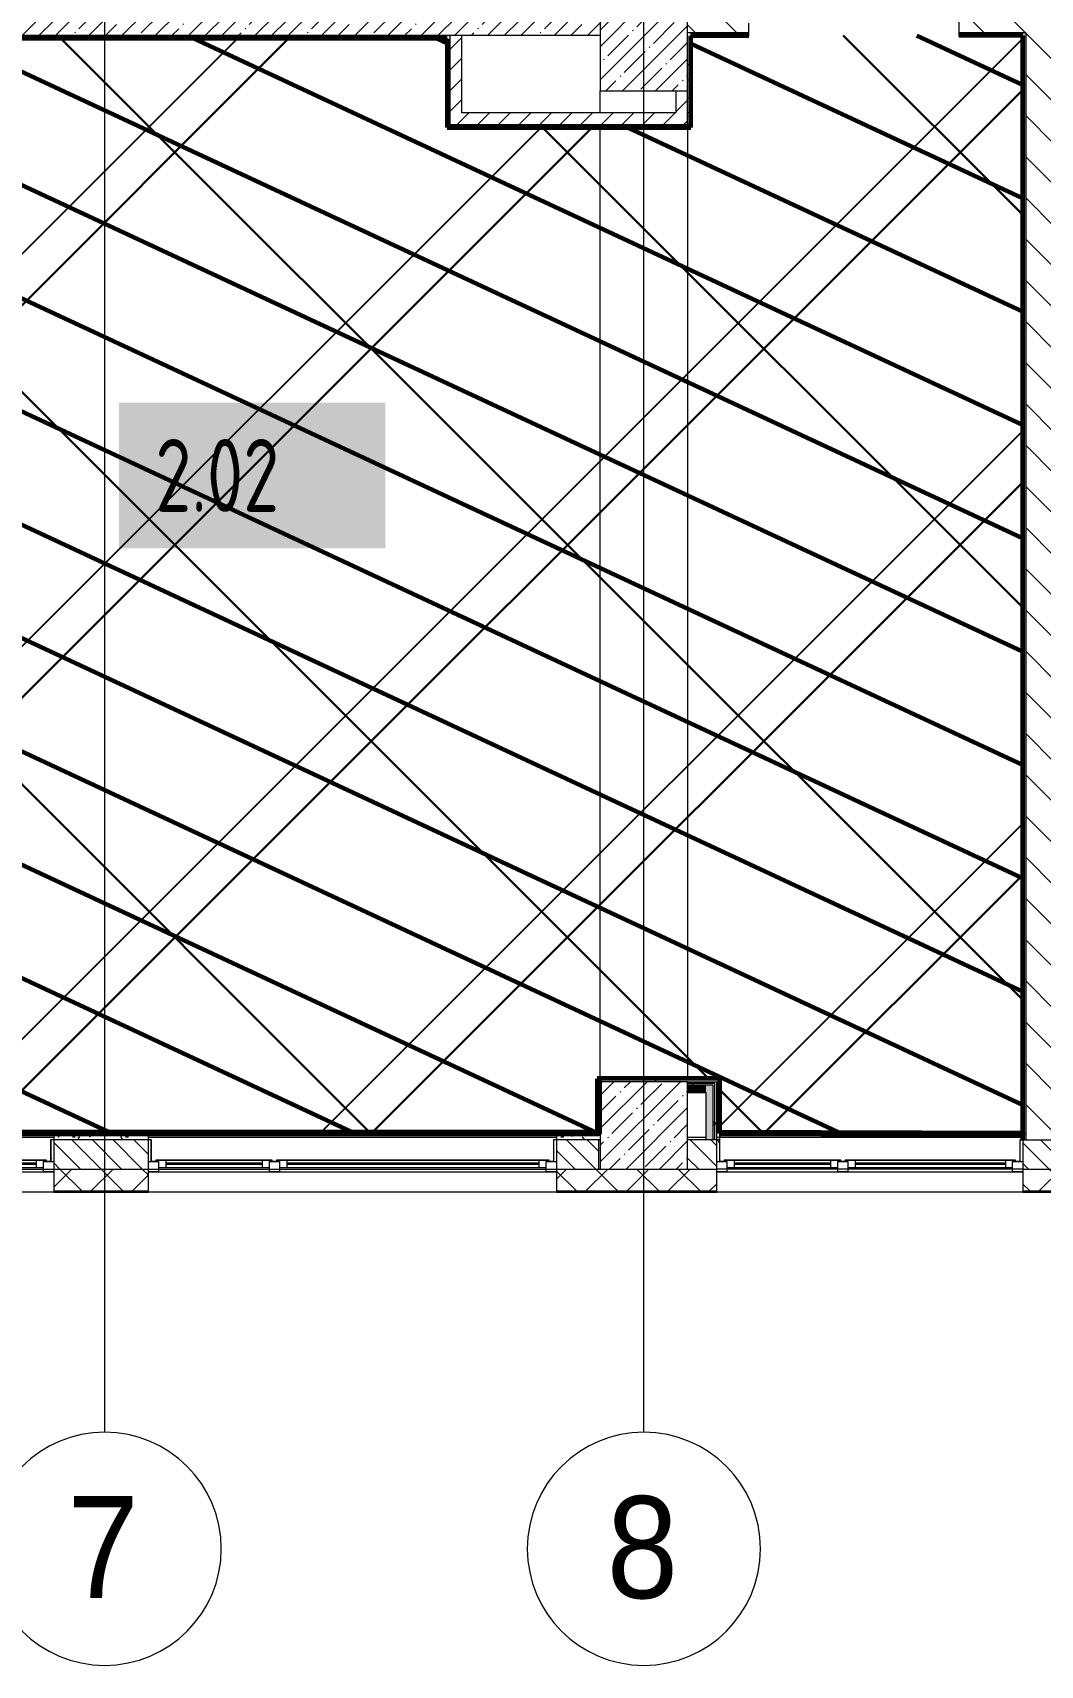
# Model space of a CAD drawing. Header units: millimetres. Extents: x -164500 to 426394, y -51911 to 102118.
# Drawn here: x 166788 to 173702, y -3507 to 7700 of the extents above; entities that cross this region are included whole.
import ezdxf

# ---------------------------------------------------------------- set-up
doc = ezdxf.new("R2010")
doc.units = ezdxf.units.MM
doc.linetypes.add('Осевая', pattern=[6350, 1270, -952.5, 3175, -952.5])
for name, color, linetype, lineweight in [('0) шлифовка', 5, 'Continuous', 60), ('1.4) Плинтус ПЛ-4', 6, 'Continuous', 60), ('5.3) Л-7 Линолеум 4 вып', 230, 'Continuous', 30), ('7.7) Плинтус', 222, 'Continuous', 90), ('A-FLOR', 7, 'Continuous', 9), ('A-GLAZ', 7, 'Continuous', 9), ('A-GLAZ-1', 7, 'Continuous', 5), ('A-WALL', 7, 'Continuous', 5), ('I-WALL', 7, 'Continuous', 5), ('S-COLS', 7, 'Continuous', 9), ('S-COLS-1', 7, 'Continuous', 5), ('Оси', 7, 'Continuous', 9), ('Оси-1', 7, 'Continuous', 20), ('Оси-2', 7, 'Осевая', 9)]:
    doc.layers.add(name, color=color, linetype=linetype, lineweight=lineweight)
for name, color, linetype in [('2) защита вин плитк', 6, 'Continuous'), ('3.1) Наливной пол', 3, 'Continuous'), ('3.2.3) Нал-ой пол 4 вып', 3, 'Continuous')]:
    doc.layers.add(name, color=color, linetype=linetype)
doc.layers.add('A-WALL-1', color=9, linetype='Continuous', lineweight=5, true_color=0x808080)
doc.layers.add('A-WALL-FNSH-1', color=9, linetype='Continuous', lineweight=5, true_color=0x808080)
doc.styles.add('Arial', font='arial.ttf', dxfattribs={"width": 0.9, "height": 700})
doc.styles.add('СПДС', font='ГОСТ тип А.ttf', dxfattribs={"width": 0.9})
pattern_1 = [(135, (148772.12, -0.94), (-141.4214, -141.4214), [])]
pattern_2 = [(45, (148772.12, -0.94), (-70.71068, 70.71068), [])]
pattern_3 = [(135, (148772.12, -0.94), (-70.71068, -70.71068), [])]
pattern_4 = [(0, (148772.123, -0.94), (243.84, 60.96), [20.117, -162.763, 20.117, -162.763, -975.36]), (0, (148772.123, -0.94), (243.84, 60.96), [-365.76, 20.117, -345.643, 20.117, -162.763, -426.72]), (0, (148772.123, -0.94), (243.84, 60.96), [-914.4, 20.117, -101.803, 20.117, -284.683]), (120, (148863.563, 29.54), (-174.71291, 180.69163), [20.117, -162.763, 20.117, -162.763, -975.36]), (120, (148863.563, 29.54), (-174.71291, 180.69163), [-365.76, 20.117, -345.643, 20.117, -162.763, -426.72]), (120, (148863.563, 29.54), (-174.71291, 180.69163), [-914.4, 20.117, -101.803, 20.117, -284.683]), (240, (148894.043, 151.46), (-69.12709, -241.65163), [20.117, -162.763, 20.117, -162.763, -975.36]), (240, (148894.043, 151.46), (-69.12709, -241.65163), [-365.76, 20.117, -345.643, 20.117, -162.763, -426.72]), (240, (148894.043, 151.46), (-69.12709, -241.65163), [-914.4, 20.117, -101.803, 20.117, -284.683])]
pattern_5 = [(45, (148772.12, -0.94), (-212.132, 212.132), []), (135, (148772.12, -0.94), (-212.132, -212.132), [])]
pattern_6 = [(45, (148903.1, 14959), (-1347.04, 1347.04), [])]

# ---------------------------------------------------------------- blocks, each defined once
blk = doc.blocks.new('120_Окно_СКБ_2Ст - 120_Окно_СКБ_2Ст 2800х2500_створка_-22445922-Объем проектирования 2 этажа')
at = {"layer": 'A-GLAZ'}
for p, q in [((-1400, -127), (-1400, -57)), ((-1400, -57), (-1330, -57)), ((-1330, -57), (-1330, -127)), ((500, -87), (-1330, -87)), ((-1330, -87), (-1330, -127)), ((-1280, -137), (-1280, -87)), ((450, -137), (450, -87)), ((500, -127), (500, -57)), ((500, -57), (570, -57)), ((500, -127), (500, -87)), ((570, -57), (570, -127)), ((1330, -87), (570, -87)), ((570, -87), (570, -127)), ((620, -137), (620, -87)), ((1280, -137), (1280, -87)), ((1330, -127), (1330, -57)), ((1330, -57), (1400, -57)), ((1330, -127), (1330, -87)), ((1400, -57), (1400, -127)), ((-1330, -127), (-1400, -127)), ((-1330, -127), (-1350, -127)), ((-1350, -127), (-1350, -137)), ((-1350, -137), (520, -137)), ((520, -137), (-1350, -137)), ((570, -127), (500, -127)), ((520, -127), (500, -127)), ((520, -137), (520, -127)), ((570, -127), (550, -127)), ((550, -127), (550, -137)), ((550, -137), (1350, -137)), ((1350, -137), (550, -137)), ((1400, -127), (1330, -127)), ((1350, -127), (1330, -127)), ((1350, -137), (1350, -127))]:
    blk.add_line(p, q, dxfattribs=at)
at = {"layer": 'A-GLAZ-1'}
for p, q in [((1400, -57), (-1400, -57)), ((-1280, -107), (450, -107)), ((620, -107), (1280, -107)), ((-1380, -127), (-1350, -127)), ((450, -117), (-1280, -117)), ((520, -127), (550, -127)), ((1280, -117), (620, -117)), ((1350, -127), (1380, -127))]:
    blk.add_line(p, q, dxfattribs=at)
blk = doc.blocks.new('120_Окно_СКБ_1Ст - 120_Окно_СКБ_1Ст 900х2500_h_-V407-Объем проектирования 2 этажа')
at = {"layer": 'A-GLAZ'}
for p, q in [((-450, -127), (-450, -57)), ((-450, -57), (-380, -57)), ((-380, -57), (-380, -127)), ((380, -87), (-380, -87)), ((-380, -87), (-380, -127)), ((-330, -137), (-330, -87)), ((330, -137), (330, -87)), ((380, -127), (380, -57)), ((380, -57), (450, -57)), ((380, -127), (380, -87)), ((450, -57), (450, -127)), ((-380, -127), (-450, -127)), ((-380, -127), (-400, -127)), ((-400, -127), (-400, -137)), ((-400, -137), (400, -137)), ((400, -137), (-400, -137)), ((450, -127), (380, -127)), ((400, -127), (380, -127)), ((400, -137), (400, -127))]:
    blk.add_line(p, q, dxfattribs=at)
at = {"layer": 'A-GLAZ-1'}
for p, q in [((450, -57), (-450, -57)), ((-330, -107), (330, -107)), ((-430, -127), (-400, -127)), ((330, -117), (-330, -117)), ((400, -127), (450, -127))]:
    blk.add_line(p, q, dxfattribs=at)
blk = doc.blocks.new('120_Окно_СКБ_2Ст - 120_Окно_СКБ_2Ст 2100х2400 _мал створка справа_-22446225-Объем проектирования 2 этажа')
at = {"layer": 'A-GLAZ'}
for p, q in [((-1050, -127), (-1050, -57)), ((-1050, -57), (-980, -57)), ((-980, -57), (-980, -127)), ((150, -87), (-980, -87)), ((-980, -87), (-980, -127)), ((-930, -137), (-930, -87)), ((100, -137), (100, -87)), ((150, -127), (150, -57)), ((150, -57), (220, -57)), ((150, -127), (150, -87)), ((220, -57), (220, -127)), ((980, -87), (220, -87)), ((220, -87), (220, -127)), ((270, -137), (270, -87)), ((930, -137), (930, -87)), ((980, -127), (980, -57)), ((980, -57), (1050, -57)), ((980, -127), (980, -87)), ((1050, -57), (1050, -127)), ((-980, -127), (-1050, -127)), ((-980, -127), (-1000, -127)), ((-1000, -127), (-1000, -137)), ((-1000, -137), (170, -137)), ((170, -137), (-1000, -137)), ((220, -127), (150, -127)), ((170, -127), (150, -127)), ((170, -137), (170, -127)), ((220, -127), (200, -127)), ((200, -127), (200, -137)), ((200, -137), (1000, -137)), ((1000, -137), (200, -137)), ((1050, -127), (980, -127)), ((1000, -127), (980, -127)), ((1000, -137), (1000, -127))]:
    blk.add_line(p, q, dxfattribs=at)
at = {"layer": 'A-GLAZ-1'}
for p, q in [((1050, -57), (-1050, -57)), ((-930, -107), (100, -107)), ((270, -107), (930, -107)), ((-1030, -127), (-1000, -127)), ((100, -117), (-930, -117)), ((170, -127), (200, -127)), ((930, -117), (270, -117)), ((1000, -127), (1030, -127))]:
    blk.add_line(p, q, dxfattribs=at)
blk = doc.blocks.new('BSC_Колонна _Прямоугольная - 600х600-V408-Объем проектирования 2 этажа')
at = {"layer": 'S-COLS-1'}
h = blk.add_hatch(dxfattribs=at)
h.set_pattern_fill('FP_155', color=256, style=0, pattern_type=2)
h.set_pattern_definition([(45, (-22210, -7600), (-114.0493, 114.0493), []), (45, (-22095.95, -7600), (-114.0493, 114.0493), [201.613, -40.323, 6.706, -33.617])])
h.paths.add_polyline_path([(300, -300), (300, 300), (-300, 300), (-300, -300)])
for p, q in [((300, 300), (-300, 300)), ((-300, 300), (-300, -300)), ((300, -300), (300, 300)), ((-300, -300), (300, -300))]:
    blk.add_line(p, q, dxfattribs=at)
blk = doc.blocks.new('BSC_Колонна _Прямоугольная - 600х600-V409-Объем проектирования 2 этажа')
at = {"layer": 'S-COLS-1'}
h = blk.add_hatch(dxfattribs=at)
h.set_pattern_fill('FP_156', color=256, style=0, pattern_type=2)
h.set_pattern_definition([(45, (-22210, -200), (-114.0493, 114.0493), []), (45, (-22095.95, -200), (-114.0493, 114.0493), [201.613, -40.323, 6.706, -33.617])])
h.paths.add_polyline_path([(300, -300), (300, 300), (-300, 300), (-300, -300)])
for p, q in [((300, 300), (-300, 300)), ((-300, 300), (-300, -300)), ((300, -300), (300, 300)), ((-300, -300), (300, -300))]:
    blk.add_line(p, q, dxfattribs=at)
blk = doc.blocks.new('Ось сетки - D8-29747960-Объем проектирования 2 этажа')
at = {"layer": 'Оси-1'}
for start, end in [(360, 180), (180, 360)]:
    blk.add_arc((0, 0), 4, start, end, dxfattribs=at)

msp = doc.modelspace()

# ---------------------------------------------------------------- hatches: boundary and pattern name
at = {"layer": '0) шлифовка', "true_color": 0x2776bb}
h = msp.add_hatch(dxfattribs=at)
h.set_pattern_fill('ANSI31', color=152, scale=222, angle=110)
h.set_pattern_definition([(155, (148903.1, 14959), (-297.882, -638.811), [])])
h.paths.add_polyline_path([(164824.123, 7672), (163772.033, 7672), (163772.033, 7679), (161553.123, 7679), (161553.123, 7300), (161553.123, 7279), (161403.123, 7279), (161403.123, 521), (161553.123, 521), (161553.123, 141), (161782.123, 141), (164861.123, 141), (164861.123, 521), (166053.123, 521), (166053.123, 141), (166932.123, 141), (170661.123, 141), (170661.123, 520.5), (170661.123, 521), (171503.123, 521), (171503.123, 141), (173581.123, 141), (173581.123, 150), (173581.123, 7679), (173142.123, 7679), (171702.123, 7680), (171702.123, 7679), (171303.123, 7679), (171303.123, 7049), (169631.123, 7049), (169631.123, 7659), (166053.123, 7659), (166053.123, 7049), (164824.123, 7049)])
at = {"layer": '2) защита вин плитк'}
h = msp.add_hatch(dxfattribs=at)
h.set_pattern_fill('ANSI31', color=256, scale=600)
h.set_pattern_definition(pattern_6)
h.paths.add_polyline_path([(164824.123, 7672), (163772.033, 7672), (163772.033, 7679), (161553.123, 7679), (161553.123, 7300), (161553.123, 7279), (161403.123, 7279), (161403.123, 521), (161553.123, 521), (161553.123, 141), (161782.123, 141), (164861.123, 141), (164861.123, 521), (166053.123, 521), (166053.123, 141), (166932.123, 141), (170661.123, 141), (170661.123, 520.5), (170661.123, 521), (171503.123, 521), (171503.123, 141), (173581.123, 141), (173581.123, 150), (173581.123, 7679), (173142.123, 7679), (171702.123, 7680), (171702.123, 7679), (171303.123, 7679), (171303.123, 7049), (169631.123, 7049), (169631.123, 7659), (166053.123, 7659), (166053.123, 7049), (164824.123, 7049)])
at = {"layer": '3.1) Наливной пол'}
h = msp.add_hatch(dxfattribs=at)
h.set_pattern_fill('ANSI31', color=256, scale=600)
h.set_pattern_definition([(45, (148903.1, 28781), (-1347.04, 1347.04), [])])
h.paths.add_polyline_path([(164824.123, 7670.008), (163772.033, 7670.008), (163772.033, 7677.008), (161553.123, 7677.008), (161553.123, 7298.008), (161553.123, 7277.008), (161403.123, 7277.008), (161403.123, 519.008), (161553.123, 519.008), (161553.123, 139.008), (161782.123, 139.008), (164861.123, 139.008), (164861.123, 519.008), (166053.123, 519.008), (166053.123, 139.008), (166932.123, 139.008), (170661.123, 139.008), (170661.123, 518.508), (170661.123, 519.008), (171503.123, 519.008), (171503.123, 139.008), (173581.123, 139.008), (173581.123, 148.008), (173581.123, 7677.008), (173142.123, 7677.008), (171702.123, 7678.008), (171702.123, 7677.008), (171303.123, 7677.008), (171303.123, 7047.008), (169631.123, 7047.008), (169631.123, 7657.008), (166053.123, 7657.008), (166053.123, 7047.008), (164824.123, 7047.008)])
at = {"layer": '3.2.3) Нал-ой пол 4 вып'}
h = msp.add_hatch(dxfattribs=at)
h.set_pattern_fill('ANSI31', color=256, scale=600)
h.set_pattern_definition(pattern_6)
h.paths.add_polyline_path([(164824.123, 7672), (163772.033, 7672), (163772.033, 7679), (161553.123, 7679), (161553.123, 7300), (161553.123, 7279), (161403.123, 7279), (161403.123, 521), (161553.123, 521), (161553.123, 141), (161782.123, 141), (164861.123, 141), (164861.123, 521), (166053.123, 521), (166053.123, 141), (166932.123, 141), (170661.123, 141), (170661.123, 520.5), (170661.123, 521), (171503.123, 521), (171503.123, 141), (173581.123, 141), (173581.123, 150), (173581.123, 7679), (173142.123, 7679), (171702.123, 7680), (171702.123, 7679), (171303.123, 7679), (171303.123, 7049), (169631.123, 7049), (169631.123, 7659), (166053.123, 7659), (166053.123, 7049), (164824.123, 7049)])
at = {"layer": '5.3) Л-7 Линолеум 4 вып'}
h = msp.add_hatch(dxfattribs=at)
h.set_pattern_fill('ANSI37', color=256, scale=600)
h.set_pattern_definition([(45, (148903.1, 14959), (-1347.04, 1347.04), []), (135, (148903.1, 14959), (-1347.04, -1347.04), [])])
h.paths.add_polyline_path([(164824.123, 7672), (163772.033, 7672), (163772.033, 7679), (161553.123, 7679), (161553.123, 7300), (161553.123, 7279), (161403.123, 7279), (161403.123, 521), (161553.123, 521), (161553.123, 141), (161782.123, 141), (164861.123, 141), (164861.123, 521), (166053.123, 521), (166053.123, 141), (166932.123, 141), (170661.123, 141), (170661.123, 520.5), (170661.123, 521), (171503.123, 521), (171503.123, 141), (173581.123, 141), (173581.123, 150), (173581.123, 7679), (173142.123, 7679), (171702.123, 7680), (171702.123, 7679), (171303.123, 7679), (171303.123, 7049), (169631.123, 7049), (169631.123, 7659), (166053.123, 7659), (166053.123, 7049), (164824.123, 7049)])
at = {"layer": 'A-WALL'}
h = msp.add_hatch(dxfattribs=at)
h.set_pattern_fill('FP_2', color=256, style=0, pattern_type=2)
h.set_pattern_definition(pattern_3)
h.paths.add_polyline_path([(166952.564, -100.941), (167582.123, -100.941), (167582.123, 99.059), (166932.123, 99.059), (166932.123, -100.941)])
h.paths.add_polyline_path([(170672.123, -100.941), (170672.123, 99.059), (170382.123, 99.059), (170382.123, -100.941), (170566.236, -100.941)])
h = msp.add_hatch(dxfattribs=at)
h.set_pattern_fill('FP_2', color=256, style=0, pattern_type=2)
h.set_pattern_definition(pattern_3)
h.paths.add_polyline_path([(173582.123, -100.941), (174332.123, -100.941), (174332.123, 99.059), (173582.123, 99.059), (173582.123, 38.856)])
h.paths.add_polyline_path([(171288.97, -100.941), (171482.123, -100.941), (171482.123, 99.059), (171282.123, 99.059), (171282.123, -100.941)])
h = msp.add_hatch(dxfattribs=at)
h.set_pattern_fill('FP_24', color=256, style=0, pattern_type=2)
h.set_pattern_definition([(45, (148772.12, -0.94), (-141.42136, 141.42136), []), (135, (148772.12, -0.94), (-141.42136, -141.42136), [])])
h.paths.add_polyline_path([(224252.123, -250.941), (224472.123, -250.941), (224472.123, -100.941), (220332.123, -100.941), (220332.123, -250.941), (224048.58, -250.941)])
h.paths.add_polyline_path([(216098.502, -250.941), (219432.123, -250.941), (219432.123, -100.941), (215832.123, -100.941), (215832.123, -250.941)])
h.paths.add_polyline_path([(214182.123, -250.941), (214932.123, -250.941), (214932.123, -100.941), (213932.123, -100.941), (213932.123, -250.941)])
h.paths.add_polyline_path([(210182.123, -250.941), (210832.123, -250.941), (210832.123, -100.941), (209682.123, -100.941), (209682.123, -250.941)])
h.paths.add_polyline_path([(207582.123, -250.941), (207582.123, -100.941), (206832.123, -100.941), (206832.123, -250.941), (207425.689, -250.941)])
h.paths.add_polyline_path([(205182.123, -250.941), (205932.123, -250.941), (205932.123, -100.941), (205182.123, -100.941), (205182.123, -118.941)])
h.paths.add_polyline_path([(200682.123, -250.941), (202082.123, -250.941), (202082.123, -100.941), (200682.123, -100.941)])
h.paths.add_polyline_path([(196584.673, -250.941), (197582.123, -250.941), (197582.123, -100.941), (196182.123, -100.941), (196182.123, -250.941)])
h.paths.add_polyline_path([(191682.123, -250.941), (192808.457, -250.941), (192808.457, -100.941), (191432.123, -100.941), (191432.123, -250.941), (191525.533, -250.941)])
h.paths.add_polyline_path([(194082.123, -250.941), (194082.123, -100.941), (193708.457, -100.941), (193708.457, -250.941)])
h.paths.add_polyline_path([(187262.123, -250.941), (188332.123, -250.941), (188332.123, -100.941), (186762.123, -100.941), (186762.123, -250.941), (187189.127, -250.941)])
h.paths.add_polyline_path([(181782.123, -250.941), (182642.123, -250.941), (182642.123, -100.941), (181782.123, -100.941), (181782.123, -118.941)])
h.paths.add_polyline_path([(183575.455, -250.941), (184662.123, -250.941), (184662.123, -100.941), (183542.123, -100.941), (183542.123, -250.941)])
h.paths.add_polyline_path([(178516.314, -250.941), (179682.123, -250.941), (179682.123, -100.941), (177981.867, -100.941), (177981.867, -250.941)])
h.paths.add_polyline_path([(171288.97, -250.941), (171482.123, -250.941), (171482.123, -100.941), (170382.123, -100.941), (170382.123, -250.941), (171282.123, -250.941)])
h.paths.add_polyline_path([(174902.642, -250.941), (175181.867, -250.941), (175181.867, -100.941), (173582.123, -100.941), (173582.123, -250.941), (174332.123, -250.941)])
h.paths.add_polyline_path([(165432.123, -250.941), (166032.123, -250.941), (166032.123, -100.941), (164882.123, -100.941), (164882.123, -250.941)])
h.paths.add_polyline_path([(167582.123, -250.941), (167582.123, -100.941), (166932.123, -100.941), (166932.123, -250.941), (166952.564, -250.941)])
h.paths.add_polyline_path([(160932.123, -250.941), (161782.123, -250.941), (161782.123, -100.941), (160432.123, -100.941), (160432.123, -250.941), (160447.955, -250.941)])
h.paths.add_polyline_path([(155388.814, -250.941), (157332.123, -250.941), (157332.123, -100.941), (153402.123, -100.941), (153402.123, -250.941), (154666.08, -250.941)])
h.paths.add_polyline_path([(148662.123, -250.941), (152502.123, -250.941), (152502.123, -100.941), (148512.123, -100.941), (148512.123, -250.941)])
at = {"layer": 'I-WALL'}
h = msp.add_hatch(dxfattribs=at)
h.set_pattern_fill('FP_1', color=256, style=0, pattern_type=2)
h.set_pattern_definition([(45, (148772.12, -0.94), (-114.0493, 114.0493), []), (45, (148886.17, -0.94), (-114.0493, 114.0493), [201.612, -40.322, 6.706, -33.617])])
h.paths.add_polyline_path([(169843.502, 7679.059), (170682.123, 7679.059), (170682.123, 7899.059), (168532.123, 7899.059), (168532.123, 7829.059), (167332.123, 7829.059), (167332.123, 7899.059), (166032.123, 7899.059), (166032.123, 7679.059), (169732.123, 7679.059)])
h = msp.add_hatch(dxfattribs=at)
h.set_pattern_fill('FP_23', color=256, style=0, pattern_type=2)
h.set_pattern_definition(pattern_1)
h.paths.add_polyline_path([(173142.123, 7699.059), (174332.123, 7699.059), (174332.123, 7899.059), (173142.123, 7899.059), (173142.123, 7772.249)])
h.paths.add_polyline_path([(171702.123, 7699.059), (171702.123, 7899.059), (171282.123, 7899.059), (171282.123, 7699.059), (171302.123, 7699.059)])
h = msp.add_hatch(dxfattribs=at)
h.set_pattern_fill('FP_191', color=256, style=0, pattern_type=2)
h.set_pattern_definition(pattern_4)
h.paths.add_polyline_path([(168982.123, 7659.059), (169631.123, 7659.059), (169652.123, 7679.059), (166052.123, 7679.059), (166052.123, 7659.059), (168782.123, 7659.059)])
h.paths.add_polyline_path([(169652.123, 7659.059), (169652.123, 7679.059), (169632.123, 7659.059)])
h = msp.add_hatch(dxfattribs=at)
h.set_pattern_fill('FP_191', color=256, style=0, pattern_type=2)
h.set_pattern_definition(pattern_4)
h.paths.add_polyline_path([(169632.123, 7069.059), (169652.123, 7069.059), (169652.123, 7659.059), (169632.123, 7659.059), (169632.123, 7069.304)])
h = msp.add_hatch(dxfattribs=at)
h.set_pattern_fill('FP_22', color=256, style=0, pattern_type=2)
h.set_pattern_definition(pattern_2)
h.paths.add_polyline_path([(169732.123, 7149.059), (169732.123, 7679.059), (169652.123, 7679.059), (169652.123, 7149.059)])
h = msp.add_hatch(dxfattribs=at)
h.set_pattern_fill('FP_191', color=256, style=0, pattern_type=2)
h.set_pattern_definition(pattern_4)
h.paths.add_polyline_path([(171282.793, 7049.059), (171302.123, 7049.059), (171302.123, 7678.059), (171282.123, 7699.059), (171282.123, 7049.059)])
h.paths.add_polyline_path([(171302.123, 7679.059), (171302.123, 7699.059), (171282.123, 7699.059), (171288.97, 7692.212)])
h = msp.add_hatch(dxfattribs=at)
h.set_pattern_fill('FP_191', color=256, style=0, pattern_type=2)
h.set_pattern_definition(pattern_4)
h.paths.add_polyline_path([(173581.123, 7679.059), (173582.123, 7699.059), (173142.123, 7699.059), (173142.123, 7679.059), (173528.473, 7679.059)])
h.paths.add_polyline_path([(171702.123, 7679.059), (171702.123, 7699.059), (171302.123, 7699.059), (171302.156, 7679.06)])
h = msp.add_hatch(dxfattribs=at)
h.set_pattern_fill('FP_191', color=256, style=0, pattern_type=2)
h.set_pattern_definition(pattern_4)
h.paths.add_polyline_path([(173600.971, 99.059), (173602.123, 99.059), (173602.123, 7699.059), (173582.123, 7699.059), (173582.123, 99.059)])
h = msp.add_hatch(dxfattribs=at)
h.set_pattern_fill('FP_23', color=256, style=0, pattern_type=2)
h.set_pattern_definition(pattern_1)
h.paths.add_polyline_path([(173802.123, 99.059), (173802.123, 7699.059), (173602.123, 7699.059), (173602.123, 99.059)])
h = msp.add_hatch(dxfattribs=at)
h.set_pattern_fill('FP_22', color=256, style=0, pattern_type=2)
h.set_pattern_definition(pattern_2)
h.paths.add_polyline_path([(171261.829, 7069.059), (171282.123, 7069.059), (171282.123, 7299.059), (171202.123, 7299.059), (171202.123, 7069.059)])
h = msp.add_hatch(dxfattribs=at)
h.set_pattern_fill('FP_191', color=256, style=0, pattern_type=2)
h.set_pattern_definition(pattern_4)
h.paths.add_polyline_path([(171268.33, 7049.059), (171282.123, 7049.059), (171282.123, 7069.059), (169632.123, 7069.059), (169632.123, 7049.059), (171260.065, 7049.059)])
h = msp.add_hatch(dxfattribs=at)
h.set_pattern_fill('FP_22', color=256, style=0, pattern_type=2)
h.set_pattern_definition(pattern_2)
h.paths.add_polyline_path([(171202.123, 7069.059), (171202.123, 7149.059), (169652.123, 7149.059), (169652.123, 7069.059), (170682.123, 7069.059)])
h = msp.add_hatch(dxfattribs=at)
h.set_pattern_fill('FP_191', color=256, style=0, pattern_type=2)
h.set_pattern_definition(pattern_4)
h.paths.add_polyline_path([(171282.123, 499.059), (171482.123, 499.059), (171482.123, 519.059), (170662.123, 519.059), (170662.123, 499.059), (170682.123, 499.059)])
h = msp.add_hatch(dxfattribs=at)
h.set_pattern_fill('FP_191', color=256, style=0, pattern_type=2)
h.set_pattern_definition(pattern_4)
h.paths.add_polyline_path([(170682.123, 139.059), (170682.123, 499.059), (170662.123, 497.338), (170662.123, 140.059), (170672.123, 139.559)])
h = msp.add_hatch(dxfattribs=at)
h.set_pattern_fill('FP_192', color=256, style=0, pattern_type=2)
h.set_pattern_definition(pattern_5)
h.paths.add_polyline_path([(171407.123, 486.559), (171469.623, 486.559), (171469.623, 499.059), (171282.123, 499.059), (171282.123, 486.559), (171302.623, 486.559)])
h = msp.add_hatch(dxfattribs=at)
h.set_pattern_fill('FP_192', color=256, style=0, pattern_type=2)
h.set_pattern_definition(pattern_5)
h.paths.add_polyline_path([(171282.123, 474.059), (171457.123, 474.059), (171456.707, 486.559), (171282.123, 486.559)])
for points in [[(171407.123, 424.059), (171407.123, 474.059), (171282.123, 474.059), (171282.123, 424.059), (171288.97, 424.059)], [(171457.123, 99.059), (171457.123, 474.059), (171407.123, 474.059), (171407.123, 99.059)]]:
    msp.add_hatch(color=256, dxfattribs=at).paths.add_polyline_path(points)
h = msp.add_hatch(dxfattribs=at)
h.set_pattern_fill('FP_192', color=256, style=0, pattern_type=2)
h.set_pattern_definition(pattern_5)
h.paths.add_polyline_path([(171469.623, 99.059), (171469.623, 486.559), (171457.123, 486.559), (171457.123, 99.059)])
h = msp.add_hatch(dxfattribs=at)
h.set_pattern_fill('FP_192', color=256, style=0, pattern_type=2)
h.set_pattern_definition(pattern_5)
h.paths.add_polyline_path([(171482.123, 99.059), (171482.123, 499.059), (171469.623, 499.059), (171469.623, 99.059)])
h = msp.add_hatch(dxfattribs=at)
h.set_pattern_fill('FP_191', color=256, style=0, pattern_type=2)
h.set_pattern_definition(pattern_4)
h.paths.add_polyline_path([(171502.123, 149.059), (171501.454, 519.059), (171482.123, 519.059), (171482.123, 149.059)])
h = msp.add_hatch(dxfattribs=at)
h.set_pattern_fill('FP_191', color=256, style=0, pattern_type=2)
h.set_pattern_definition(pattern_4)
h.paths.add_polyline_path([(170566.236, 99.059), (170682.123, 99.059), (170682.123, 139.059), (170382.123, 139.059), (170382.123, 99.059)])
h.paths.add_polyline_path([(167582.123, 99.059), (167582.123, 139.059), (166932.123, 139.059), (166932.123, 99.059), (166952.564, 99.059)])
h = msp.add_hatch(dxfattribs=at)
h.set_pattern_fill('FP_191', color=256, style=0, pattern_type=2)
h.set_pattern_definition(pattern_4)
h.paths.add_polyline_path([(166912.123, -48.941), (166932.123, -48.941), (166932.123, 99.059), (166912.123, 97.828), (166912.123, -38.941)])
h = msp.add_hatch(dxfattribs=at)
h.set_pattern_fill('FP_191', color=256, style=0, pattern_type=2)
h.set_pattern_definition(pattern_4)
h.paths.add_polyline_path([(171482.123, -48.941), (171502.123, -48.941), (171502.123, 99.059), (171482.123, 99.059), (171482.123, 61.164)])

# ---------------------------------------------------------------- linework, layer by layer
at = {"layer": '1.4) Плинтус ПЛ-4'}
for p, q in [((169632.123, 7659.059), (166052.123, 7659.059)), ((169631.123, 7658.059), (169631.123, 7048.059)), ((171302.123, 7679.059), (171702.123, 7679.059)), ((171303.123, 7048.059), (171303.123, 7678.059)), ((173582.123, 7679.059), (173142.123, 7679.059)), ((173582.123, 99.059), (173582.123, 7679.059)), ((169631.123, 7048.059), (171303.123, 7048.059)), ((170661.123, 519.559), (170661.123, 140.059)), ((171503.123, 520.059), (170662.123, 520.059)), ((171503.123, 149.059), (171503.123, 520.059)), ((167582.123, 140.059), (166932.123, 140.059)), ((170662.123, 139.059), (170382.123, 139.059))]:
    msp.add_line(p, q, dxfattribs=at)
at = {"layer": '7.7) Плинтус'}
for points in [[(166053.123, 149.059), (170672.123, 149.059), (170672.123, 519.559)], [(171503.123, 149.059), (173581.123, 140.059)]]:
    msp.add_lwpolyline(points, dxfattribs=at)
at = {"layer": 'A-FLOR'}
for p, q in [((171702.123, 7680), (171702.123, 7765)), ((171702.123, 7679.059), (171702.123, 7764.059)), ((173142.123, 7764.059), (173142.123, 7699.059)), ((171302.123, 7679), (171702.123, 7679)), ((171302.123, 7678.059), (171702.123, 7678.059)), ((170682.123, 7150), (170682.123, 7300)), ((170682.123, 7300), (171202.123, 7300)), ((170682.123, 7149.059), (170682.123, 7299.059)), ((170682.123, 7299.059), (171202.123, 7299.059)), ((170682.123, 520), (170682.123, 7050)), ((170682.123, 519.059), (170682.123, 7049.059)), ((171282.123, 7050), (171282.123, 520)), ((171282.123, 7049.059), (171282.123, 519.059))]:
    msp.add_line(p, q, dxfattribs=at)
at = {"layer": 'A-WALL'}
for p, q in [((170682.123, 7679.059), (166032.123, 7679.059)), ((169631.123, 7658.059), (169631.123, 7659.059)), ((169652.123, 7069.059), (169652.123, 7679.059)), ((171702.123, 7699.059), (171282.123, 7699.059)), ((173602.123, 7699.059), (173142.123, 7699.059)), ((173581.123, 7678.059), (173581.123, 7679.059)), ((171469.623, 486.559), (171282.123, 486.559)), ((171457.123, 474.059), (171282.123, 474.059)), ((171457.123, 99.059), (171457.123, 474.059)), ((171469.623, 99.059), (171469.623, 486.559)), ((170662.123, 139.059), (170662.123, 149.059)), ((167602.123, 99.059), (166912.123, 99.059)), ((170682.123, 99.059), (170362.123, 99.059)), ((173562.123, 99.059), (174332.123, 99.059)), ((160432.123, -100.941), (170682.123, -100.941)), ((171282.123, -100.941), (171482.123, -100.941)), ((173582.123, -100.941), (174332.123, -100.941)), ((166932.123, -258.941), (166032.123, -258.941)), ((166932.123, -250.941), (167582.123, -250.941)), ((166932.123, -253.941), (167582.123, -253.941)), ((170382.123, -258.941), (167582.123, -258.941)), ((170382.123, -250.941), (171482.123, -250.941)), ((170382.123, -253.941), (171482.123, -253.941)), ((173582.123, -258.941), (171482.123, -258.941)), ((173582.123, -250.941), (175181.867, -250.941)), ((173582.123, -253.941), (175181.867, -253.941))]:
    msp.add_line(p, q, dxfattribs=at)
at = {"layer": 'A-WALL-1'}
for p, q in [((173142.123, 7919.059), (173142.123, 7679.059)), ((169632.123, 7659.059), (169632.123, 7049.059)), ((169732.123, 7149.059), (169732.123, 7679.059)), ((171302.123, 7678.059), (171302.123, 7679.059)), ((173602.123, 7699.059), (173602.123, 99.059)), ((171202.123, 7299.059), (171202.123, 7149.059)), ((171282.123, 7069.059), (171282.123, 7299.059)), ((169652.123, 7069.059), (171282.123, 7069.059)), ((171202.123, 7149.059), (169732.123, 7149.059)), ((169632.123, 7049.059), (171302.123, 7049.059)), ((170662.123, 519.059), (170662.123, 149.059)), ((171282.123, 499.059), (171482.123, 499.059)), ((171482.123, -250.941), (171482.123, 499.059)), ((171502.123, 149.059), (171502.123, 519.059)), ((171282.123, 424.059), (171407.123, 424.059)), ((171407.123, 424.059), (171407.123, 99.059)), ((166932.123, 139.059), (166932.123, -250.941)), ((167582.123, 139.059), (166932.123, 139.059)), ((167582.123, -250.941), (167582.123, 139.059)), ((170382.123, 139.059), (170382.123, -250.941)), ((170662.123, 149.059), (170682.123, 149.059)), ((171482.123, 149.059), (171502.123, 149.059)), ((173582.123, 139.059), (173582.123, -250.941)), ((173602.123, 139.059), (173582.123, 139.059)), ((166912.123, 99.059), (166912.123, -48.941)), ((167602.123, -48.941), (167602.123, 99.059)), ((170362.123, 99.059), (170362.123, -48.941)), ((170672.123, -100.941), (170672.123, 99.059)), ((171502.123, 99.059), (171282.123, 99.059)), ((171502.123, -48.941), (171502.123, 99.059)), ((173562.123, 99.059), (173562.123, -48.941)), ((166912.123, -48.941), (166932.123, -48.941)), ((167582.123, -48.941), (167602.123, -48.941)), ((170362.123, -48.941), (170382.123, -48.941)), ((171482.123, -48.941), (171502.123, -48.941)), ((173562.123, -48.941), (173582.123, -48.941))]:
    msp.add_line(p, q, dxfattribs=at)
at = {"layer": 'A-WALL-FNSH-1'}
for p, q in [((166053.123, 7658.059), (169631.123, 7658.059)), ((171302.123, 7678.059), (171302.123, 7049.059)), ((171702.123, 7678.059), (171702.123, 7679.059)), ((173142.123, 7679.059), (173142.123, 7678.059)), ((173142.123, 7678.059), (173581.123, 7678.059)), ((173581.123, 7678.059), (173581.123, 149.059)), ((170662.123, 519.559), (170661.123, 519.559)), ((170661.123, 519.059), (171502.123, 519.059)), ((170662.123, 520.059), (170662.123, 519.559)), ((166932.123, 140.059), (166932.123, 139.059)), ((167582.123, 139.059), (167582.123, 140.059)), ((170661.123, 140.059), (170382.123, 140.059)), ((170382.123, 140.059), (170382.123, 139.059)), ((170661.123, 159.559), (170662.123, 159.559)), ((171502.123, 149.059), (171503.123, 149.059)), ((166912.123, 99.059), (166911.123, 99.059)), ((166911.123, 99.059), (166911.123, -48.941)), ((167603.123, 99.059), (167602.123, 99.059)), ((167603.123, -48.941), (167603.123, 99.059)), ((170362.123, 99.059), (170361.123, 99.059)), ((170361.123, 99.059), (170361.123, -48.941)), ((171503.123, 99.059), (171502.123, 99.059)), ((171503.123, -48.941), (171503.123, 99.059)), ((173562.123, 99.059), (173561.123, 99.059)), ((173561.123, 99.059), (173561.123, -48.941)), ((166911.123, -48.941), (166912.123, -48.941)), ((167602.123, -48.941), (167603.123, -48.941)), ((170361.123, -48.941), (170362.123, -48.941)), ((171502.123, -48.941), (171503.123, -48.941)), ((173561.123, -48.941), (173562.123, -48.941)), ((166932.123, -250.941), (166932.123, -258.941)), ((166932.123, -258.941), (167582.123, -258.941)), ((167582.123, -258.941), (167582.123, -250.941)), ((170382.123, -250.941), (170382.123, -258.941)), ((170382.123, -258.941), (171482.123, -258.941)), ((171482.123, -258.941), (171482.123, -250.941)), ((173582.123, -250.941), (173582.123, -258.941)), ((173582.123, -258.941), (175181.867, -258.941))]:
    msp.add_line(p, q, dxfattribs=at)
at = {"layer": 'I-WALL'}
for p, q in [((166032.123, 119.059), (166932.123, 119.059)), ((166053.123, 140.059), (166932.123, 140.059)), ((166053.123, 139.059), (166932.123, 139.059)), ((167582.123, 140.059), (170382.123, 140.059)), ((167582.123, 139.059), (170382.123, 139.059)), ((167582.123, 119.059), (170382.123, 119.059)), ((171282.123, 119.059), (171407.123, 119.059)), ((171482.123, 119.059), (173582.123, 119.059)), ((171502.123, 99.059), (171502.123, 149.059)), ((173582.123, 139.059), (171502.123, 139.059)), ((171503.123, 149.059), (171503.123, 140.059)), ((171503.123, 140.059), (173581.123, 140.059)), ((171503.123, 139.059), (171503.123, 119.059)), ((173582.123, 149.059), (173581.123, 149.059)), ((173581.123, 140.059), (173581.123, 149.059)), ((173582.123, -100.941), (171482.123, -100.941))]:
    msp.add_line(p, q, dxfattribs=at)
at = {"layer": 'Оси'}
for points in [[(167282.123, -1907.2), (167282.123, 3092.8), (167282.123, 22397.13), (167282.123, 27397.13)], [(170982.123, -1907.2), (170982.123, 3092.8), (170982.123, 22397.13), (170982.123, 27397.13)]]:
    msp.add_lwpolyline(points, dxfattribs=at)
at = {"layer": 'Оси-2'}
for p, q in [((167282.123, 3093.741), (167282.123, 22398.071)), ((170982.123, 3093.741), (170982.123, 22398.071))]:
    msp.add_line(p, q, dxfattribs=at)

# ---------------------------------------------------------------- block references
at = {"layer": 'A-GLAZ', "color": 3, "rotation": 180}
for name, p in [('120_Окно_СКБ_1Ст - 120_Окно_СКБ_1Ст 900х2500_h_-V407-Объем проектирования 2 этажа', (166482.123, -175.941)), ('120_Окно_СКБ_2Ст - 120_Окно_СКБ_2Ст 2800х2500_створка_-22445922-Объем проектирования 2 этажа', (168982.123, -175.941)), ('120_Окно_СКБ_2Ст - 120_Окно_СКБ_2Ст 2100х2400 _мал створка справа_-22446225-Объем проектирования 2 этажа', (172532.123, -175.941))]:
    msp.add_blockref(name, p, dxfattribs=at)
at = {"layer": 'S-COLS'}
for name, p in [('BSC_Колонна _Прямоугольная - 600х600-V408-Объем проектирования 2 этажа', (170982.123, 7599.059)), ('BSC_Колонна _Прямоугольная - 600х600-V409-Объем проектирования 2 этажа', (170982.123, 199.059))]:
    msp.add_blockref(name, p, dxfattribs=at)
at = {"layer": 'Оси-1', "xscale": 199.9999999999999, "yscale": 199.9999999999999, "zscale": 199.9999999999999}
for p in [(167282.123, -2707.2), (170982.123, -2707.2)]:
    msp.add_blockref('Ось сетки - D8-29747960-Объем проектирования 2 этажа', p, dxfattribs=at)

# ---------------------------------------------------------------- texts
at = {"insert": (167629.381, 4910.459), "char_height": 500, "width": 1327.5945, "attachment_point": 1, "style": 'СПДС', "bg_fill": 1, "box_fill_scale": 1.5, "bg_fill_color": 7, "bg_fill_true_color": 16777215, "bg_fill_transparency": 0}
msp.add_mtext('2.02', dxfattribs=at)
at = {"layer": 'Оси', "char_height": 700, "width": 606.07575, "attachment_point": 1, "style": 'Arial'}
for s, insert in [('\\fArial|b0|i0|c204|p34|;\\W.9;7', (167027.091, -2345.907)), ('\\fArial|b0|i0|c204|p34|;\\W.9;8', (170727.091, -2345.907))]:
    msp.add_mtext(s, dxfattribs=dict(at, insert=insert))

doc.saveas('drawing.dxf')
